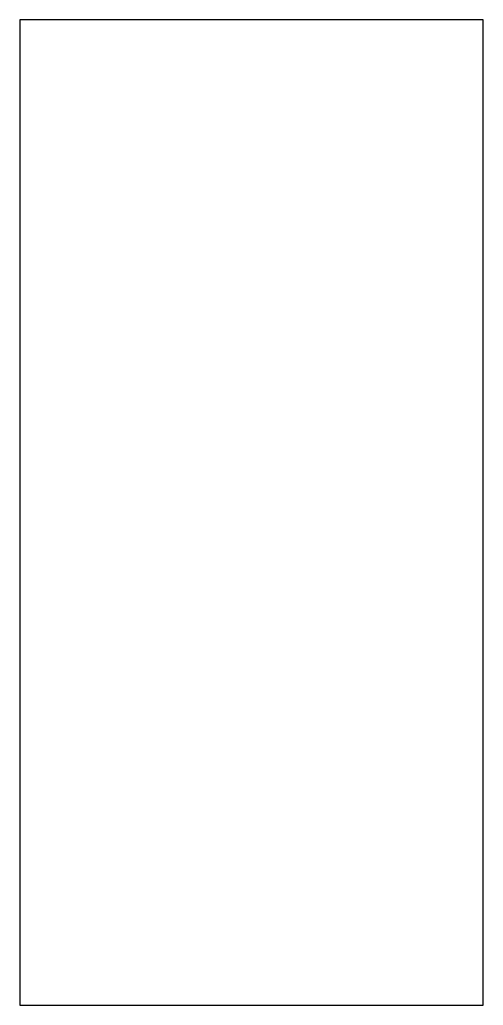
# Model space of a CAD drawing. Header units: millimetres. Extents: x -124.76 to -120.76, y 56.26 to 64.76.
import ezdxf

# ---------------------------------------------------------------- set-up
doc = ezdxf.new("R2010")
doc.units = ezdxf.units.MM

msp = doc.modelspace()

# ---------------------------------------------------------------- linework, layer by layer
at = {"linetype": 'CONTINUOUS'}
for p, q in [((-120.7639, 64.7617), (-124.7639, 64.7617)), ((-124.7639, 64.7617), (-124.7639, 56.2617)), ((-120.7639, 56.2617), (-120.7639, 64.7617)), ((-124.7639, 56.2617), (-120.7639, 56.2617))]:
    msp.add_line(p, q, dxfattribs=at)

doc.saveas('drawing.dxf')
